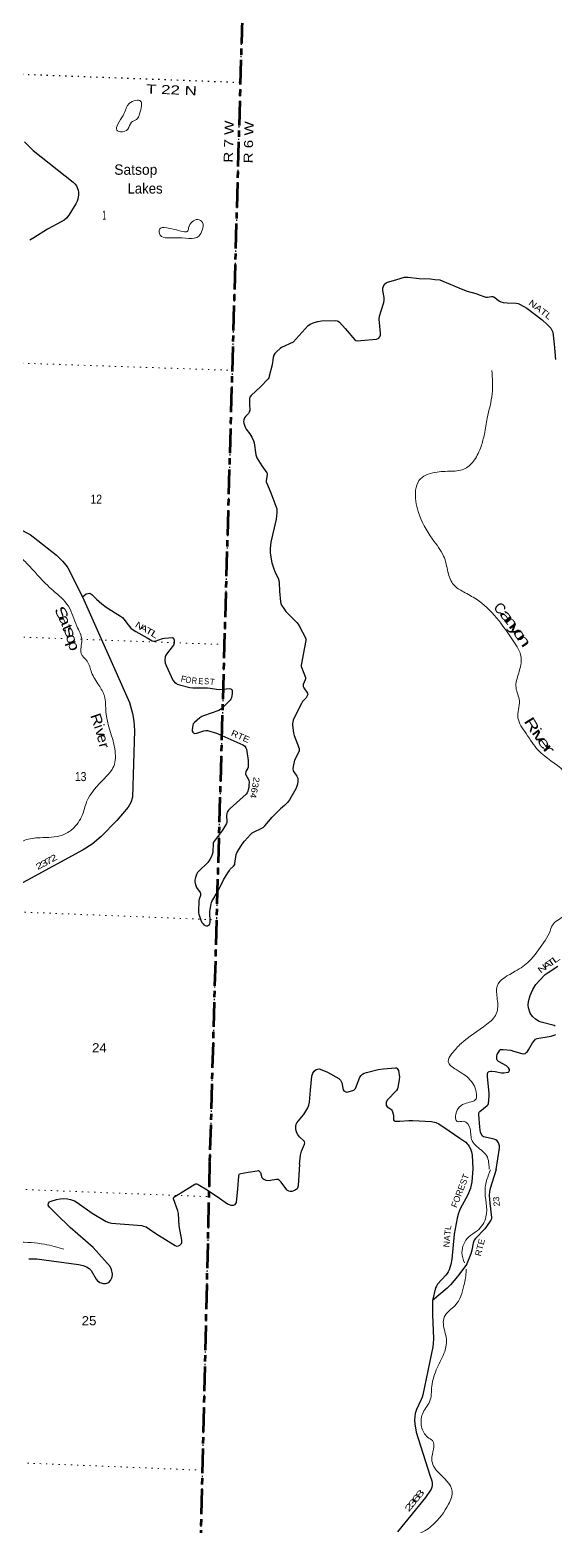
# Model space of a CAD drawing. Header units: feet. Extents: x -751810 to -497223, y -177792 to 12311.
# Drawn here: x -627416 to -617263, y -44297 to -15385 of the extents above; entities that cross this region are included whole.
import ezdxf
from ezdxf.enums import TextEntityAlignment as Align

# ---------------------------------------------------------------- set-up
doc = ezdxf.new("R2010")
doc.units = ezdxf.units.FT
doc.header["$LTSCALE"] = 80
doc.linetypes.add('DOTTED', pattern=[1.5, 0.3, -1.2])
doc.linetypes.add('LONG_DASH_SHORT_DASH', pattern=[9.9, 6, -1.2, 1.5, -1.2])
for name, color, linetype, lineweight in [('11', 7, 'LONG_DASH_SHORT_DASH', 60), ('29', 7, 'Continuous', 25), ('39', 7, 'Continuous', 13), ('6', 7, 'DOTTED', 25), ('7', 7, 'DOTTED', 13)]:
    doc.layers.add(name, color=color, linetype=linetype, lineweight=lineweight)
doc.layers.add('30', color=7, linetype='Continuous')
doc.layers.add('41', color=7, linetype='Continuous')

msp = doc.modelspace()

# ---------------------------------------------------------------- linework, layer by layer
at = {"layer": '11'}
msp.add_line((-622639.79, 8580.85), (-623941.58, -37252.36), dxfattribs=at)
msp.add_lwpolyline([(-623941.58, -37252.35), (-624964.48, -79968.9), (-623937.15, -79999.91)], dxfattribs=at)
at = {"layer": '29'}
for points in [[(-627519.66, -17549.53), (-627356.21, -17715.07), (-626578.93, -18325.46), (-626543.22, -18362.58), (-626517.53, -18400.15), (-626481.55, -18481.71), (-626476.03, -18518.8), (-626476.03, -18572.2), (-626491.84, -18655.25), (-626501.72, -18692.82), (-626526.81, -18747.51), (-626666.73, -18965.72), (-626710.21, -19021.09), (-626753.7, -19061.95), (-626809.02, -19096.23), (-627074.23, -19234.25), (-627340.45, -19401.57), (-627420.65, -19446.25)], [(-622325.12, -21417.92), (-622034.03, -21095.67), (-621986.03, -21063.79), (-621921.8, -21038.08), (-621849.67, -21018.31), (-621778.55, -21008.36), (-621505.82, -21000.51), (-621478.16, -21004.46), (-621459.28, -21010.64), (-621428.75, -21030.17), (-621320.74, -21156.14), (-621133.96, -21372.84), (-621113.56, -21388.1), (-621083.92, -21394.03), (-621021.91, -21387.74), (-620713.8, -21357.75), (-620686.71, -21348.55), (-620672.88, -21338.66), (-620653.12, -21314.94), (-620641.26, -21283.3), (-620638.27, -21241.79), (-620664.89, -20971.28), (-620659.05, -20915.49), (-620624.26, -20810.44), (-620577.04, -20652.49), (-620568.37, -20606.03), (-620569.13, -20555.6), (-620593.25, -20417.51), (-620592.85, -20377.62), (-620579.01, -20334.12), (-620553.32, -20294.57), (-620527.63, -20270.84), (-620499.97, -20258.98), (-620344.53, -20212.11), (-620241.59, -20183.99)], [(-620241.59, -20183.99), (-620175.88, -20166.04), (-620139.32, -20162.09), (-620106.16, -20162.32), (-619890.02, -20189.91), (-619669.32, -20197.64), (-619589.95, -20205.59), (-619491.14, -20217.46), (-619443.32, -20231.48), (-619082.12, -20386.74), (-618964.5, -20431.03), (-618793.5, -20480.17), (-618711.55, -20508.15), (-618638.47, -20538.15), (-618604.84, -20547.7), (-618567.29, -20549.68), (-618494.17, -20533.86), (-618469.72, -20536.53), (-618444.77, -20543.75), (-618339.71, -20627.85), (-618311.39, -20642.63), (-618269.89, -20652.51), (-618189.97, -20659.71), (-618013.42, -20666.29), (-617975.44, -20672.29), (-617935.92, -20688.11), (-617807.2, -20761.57), (-617510.21, -20987.13), (-617413.23, -21075.7), (-617344.06, -21150.84), (-617323.05, -21189.85), (-617308.49, -21227.96), (-617280.26, -21456.78), (-617252.36, -21753.3)], [(-622325.12, -21417.92), (-622549.29, -21523.54), (-622581.28, -21543.96), (-622645.13, -21596.71), (-622681.7, -21636.26), (-622702.16, -21669.96), (-622712.33, -21715.36), (-622735.92, -21859.79), (-622788.41, -22077.25), (-622800.27, -22104.94), (-622813.38, -22128.98), (-622960.84, -22280.53), (-623137.22, -22449.04), (-623161.49, -22483.2), (-623168.84, -22508.36), (-623172.29, -22627.35), (-623167.86, -22731.83), (-623179.04, -22769.58), (-623191.57, -22795.11), (-623248.88, -22852.46), (-623267.46, -22878.16), (-623282.48, -22921.67), (-623286.43, -22955.29), (-623282.48, -22986.93), (-623262.59, -23042.66), (-623248.88, -23073.94), (-623236.03, -23101.64), (-623165.02, -23188.89), (-623123.39, -23257.86), (-623091.77, -23325.1), (-623079.99, -23360.95), (-623048.37, -23596.14), (-623037.42, -23633.6), (-623029.51, -23653.37), (-622929.96, -23806.93), (-622836.25, -23945.06), (-622830.9, -23959.89), (-622826.95, -23979.67), (-622846.71, -24092.39), (-622846.71, -24120.07), (-622843.88, -24133.39), (-622761.36, -24331.46), (-622644.87, -24642.46), (-622640.2, -24665.87), (-622640.2, -24711.36), (-622656.71, -24840.73), (-622755.62, -25285.95), (-622768.66, -25405.48), (-622768.66, -25484.58), (-622759.16, -25574.6), (-622737.04, -25680.35), (-622708.9, -25780.07), (-622675.78, -25868.22), (-622618.47, -25976.98), (-622601.18, -26024.74), (-622594.75, -26069.93), (-622589.01, -26227.48), (-622575, -26438.27), (-622568.07, -26469.39), (-622552.26, -26503.01), (-622509.15, -26563.84), (-622468.4, -26624.96)], [(-627621.21, -25024.21), (-627412.56, -25136.48), (-627351.5, -25179.04), (-626902.29, -25537.24), (-626784.33, -25649.69), (-626717.14, -25732.75), (-626682.13, -25782.06), (-626399.72, -26338.85)], [(-626399.72, -26338.85), (-626326.8, -26284.46), (-626291.23, -26272.6), (-626259.89, -26271.36), (-626220.09, -26296.33), (-626131.64, -26388.1), (-626026.42, -26478.26), (-625939.82, -26540.15), (-625664.09, -26713.86), (-625626.24, -26741.26), (-625599.56, -26770.93), (-625518.77, -26883.06), (-625462.22, -26942.97), (-625420.72, -26976.58), (-625368.64, -27010.25), (-625150.11, -27130.73), (-625053.14, -27188.18), (-625021.52, -27196.09), (-624995.83, -27196.09), (-624851.57, -27142.7), (-624812.94, -27137.2), (-624661.85, -27126.88), (-624651.97, -27130.83), (-624642.35, -27140.47), (-624628.25, -27178.29), (-624626.28, -27235.64), (-624638.87, -27272.87), (-624710.14, -27362.72)], [(-626399.72, -26338.85), (-625493.41, -28383.28), (-625431.23, -28595), (-625407.87, -28744.48), (-625397.33, -28920.46), (-625432.14, -30209), (-625465.18, -30314.61), (-625516.2, -30403.88), (-625735.99, -30662.32), (-626037.09, -30973.33), (-626210.22, -31117.47), (-626387.34, -31229.27), (-628574.44, -32416.38)], [(-622468.4, -26624.96), (-622257.91, -26833.99), (-622232.06, -26865.64), (-622212.3, -26899.26), (-622081.88, -27148.35), (-622078.9, -27184.01), (-622104.72, -27319.64), (-622169.81, -27662.55), (-622169.81, -27684.3), (-622167.57, -27701.75), (-622089.76, -27901.83), (-622087.79, -27921.6), (-622091.89, -27941.55), (-622131.26, -28034.32), (-622133.64, -28070.38), (-622123.36, -28097.59), (-622051.01, -28204.43), (-622046.29, -28224.15), (-622054.19, -28251.84), (-622075.53, -28291.74), (-622145.09, -28362.57), (-622168.95, -28401.24), (-622325.9, -28714.56), (-622335.6, -28760.67), (-622338.74, -28785.76), (-622338.74, -28819.37), (-622318.98, -28965.7), (-622306.58, -29017.25), (-622211.29, -29273.55), (-622211.27, -29305.83), (-622210.29, -29319.67), (-622301.74, -29493.06), (-622329.84, -29616.29), (-622332.81, -29665.73), (-622328.85, -29701.32), (-622316.21, -29724.53), (-622254.75, -29804.14), (-622239.16, -29842.45), (-622237.95, -29903.02), (-622244.87, -29962.34), (-622253.76, -29997.94), (-622277.16, -30053.32), (-622399.56, -30266), (-622436.55, -30316.3), (-622494.85, -30369.7), (-622573.22, -30433.93)], [(-624710.14, -27362.72), (-624776.73, -27446.66), (-624789.32, -27468.99), (-624799.2, -27498.65), (-624805.13, -27563.91), (-624799.2, -27619.28), (-624784.98, -27667.05), (-624651.86, -27948.3), (-624619.37, -27987.1), (-624597.64, -28008.85), (-624591.71, -28010.83), (-624567.99, -28026.65), (-624523.18, -28043), (-624323.93, -28089.93), (-624265.21, -28096.06), (-623980.15, -28097.52), (-623934.61, -28103.77), (-623810.02, -28124.85), (-623750.83, -28127.5), (-623554.83, -28113.7), (-623529.49, -28119.59), (-623515.66, -28133.44), (-623507.75, -28151.23), (-623503.89, -28178.84), (-623505.78, -28210.56), (-623521.59, -28293.61), (-623529.49, -28315.37), (-623545.1, -28338.45), (-623712.29, -28507.19), (-623765.78, -28538.72), (-624058.13, -28637.7), (-624095.26, -28654.71), (-624131.25, -28677.25), (-624234.01, -28766.24), (-624259.7, -28795.9), (-624269.05, -28817.79), (-624281.44, -28912.58), (-624277.38, -28937.93), (-624267.61, -28958.06), (-624245.87, -28973.88), (-624226.11, -28981.79), (-624191.82, -28977.66), (-624054.18, -28926.42), (-624018.1, -28922.85), (-623983.03, -28924.44), (-623812.31, -28974.92), (-623762.69, -28993.66), (-623298.65, -29199.3), (-623268.63, -29221.07), (-623254.8, -29236.89), (-623238.99, -29258.64), (-623232.03, -29284.79), (-623198.02, -29499.98), (-623196.5, -29596.81), (-623198.97, -29630.42), (-623204.96, -29652.23), (-623241.95, -29717.43), (-623249.04, -29751.63), (-623249.36, -29767.86), (-623243.93, -29782.69), (-623191.02, -29867.03), (-623184.15, -29887.5), (-623180.69, -29915.19), (-623182.67, -29976.49), (-623186, -30023.51), (-623194.52, -30072.4), (-623202.43, -30094.15), (-623216.26, -30125.79), (-623236.67, -30152.87), (-623547.16, -30429.61)], [(-623544.13, -30426.91), (-623547.16, -30429.61), (-623575.43, -30460.99), (-623590.75, -30480.76), (-623601.12, -30501.53), (-623610.51, -30528.22), (-623614, -30564.67), (-623606.28, -30685.12), (-623608.04, -30699.28), (-623614.96, -30723.01), (-623691.72, -30847.89), (-623850.14, -31053.25), (-623864.46, -31079.96), (-623870.39, -31101.71), (-623873.85, -31126.42), (-623877.31, -31239.15), (-623880.56, -31271.33), (-623892.13, -31321.22), (-623911.89, -31371.64), (-623935.61, -31416.14), (-623974.76, -31472.03), (-624152.99, -31641.58), (-624173.29, -31668.72), (-624196.47, -31708.81), (-624216.23, -31764.18), (-624226.11, -31815.6), (-624226.61, -31846.26), (-624221.45, -31876.32), (-624207.83, -31921.41), (-624192.85, -31955.06), (-624126.81, -32054.89), (-624119.89, -32074.66), (-624117.42, -32092.46), (-624119.89, -32112.24), (-624142.12, -32179.47), (-624147.68, -32216.58), (-624158.43, -32418.76), (-624156.09, -32444.98), (-624150.52, -32473.14), (-624111.99, -32589.81), (-624091.44, -32632.69), (-624069.5, -32661.99), (-624051.71, -32679.79), (-624028.98, -32693.64), (-624004.36, -32698.52), (-623983.53, -32695.61), (-623962.78, -32686.71), (-623945.98, -32674.85), (-623937.36, -32659.7), (-623930.17, -32631.34), (-623938.8, -32421.08), (-623934.12, -32381.19), (-623912.39, -32272.42), (-623905.47, -32243.75), (-623896.89, -32225.4), (-623774.55, -32023.23), (-623672.01, -31806.66), (-623589.77, -31672.24), (-623560.17, -31628.35), (-623543.33, -31605.01), (-623479.1, -31543.71), (-623457.55, -31512.03), (-623452.42, -31490.31), (-623427.8, -31322.12), (-623416.85, -31286.63), (-623399.06, -31253.01), (-623315.53, -31121.77), (-623264.68, -31061.19), (-623155, -30930.67), (-623116.54, -30901.03), (-622907.97, -30794.23), (-622892.16, -30784.34), (-622873.01, -30765.35), (-622733.27, -30597.6), (-622573.22, -30433.93)], [(-617259.63, -34635.98), (-617278.98, -34623.92), (-617534.2, -34557.35), (-617570.77, -34544.14), (-617644.81, -34498.57), (-617701.77, -34447.31), (-617744.21, -34382.01), (-617775.82, -34279.28), (-617781.52, -34230.87), (-617776.18, -34159.34), (-617747.34, -34042.9), (-617696.08, -33928.98), (-617634.45, -33829.24), (-617553.68, -33738.17), (-617454.46, -33640.03), (-617394.19, -33598.62), (-617210.97, -33478.46)], [(-617974.98, -35144.57), (-617908.59, -35165.22), (-617874.78, -35168.55), (-617844.88, -35161.43), (-617819.25, -35147.19), (-617794.98, -35124.2), (-617775.11, -35094.5), (-617697.94, -34956.83), (-617664.04, -34910.81), (-617639.83, -34889.45), (-617611.38, -34877.13), (-617575.75, -34869.52), (-617417.66, -34844.18), (-617342.22, -34828.22), (-617278.14, -34812.56), (-617248.23, -34798.32)], [(-618402.6, -37404.38), (-618339.01, -36992.82), (-618339.72, -36946.39), (-618356.81, -36892.28), (-618385.29, -36852.41), (-618408.08, -36832.47), (-618440.7, -36822.3), (-618644.46, -36775.52), (-618667.24, -36761.28), (-618675.74, -36752.24), (-618704.26, -36692.92), (-618719.41, -36589.22), (-618738.44, -36342.63), (-618738.44, -36314.15), (-618732.03, -36297.77), (-618721, -36285.39), (-618575.17, -36169.25), (-618559.73, -36149.68), (-618552.61, -36129.74), (-618536.95, -35987.34), (-618536.56, -35936.41), (-618571.61, -35607.72), (-618571.83, -35563.71), (-618560.44, -35532.38), (-618551.18, -35521.7), (-618536.88, -35514.68), (-618506.33, -35506.75), (-618484.26, -35506.04), (-618420.37, -35513.71), (-618296.56, -35538.9), (-618256.36, -35537.95), (-618173.12, -35526.69), (-618158.17, -35518.86), (-618151.11, -35508.7), (-618144.64, -35489.66), (-618144.64, -35472.58), (-618164.58, -35441.25), (-618180.78, -35419.99), (-618203.73, -35400.67), (-618358.68, -35317.44), (-618371.76, -35306.68), (-618381.37, -35291.37), (-618387.43, -35273.93), (-618391.88, -35249.61), (-618392.05, -35228.72), (-618389.13, -35208.54), (-618381.73, -35187.07), (-618329.04, -35098.78), (-618318.61, -35088.86), (-618308.46, -35085.58), (-618283.48, -35084.54), (-618266.74, -35084.9), (-618121.14, -35101.63), (-618102.27, -35105.55), (-618083.81, -35110.71), (-617974.98, -35144.57)], [(-622201.38, -37300.26), (-622184.82, -37130.94), (-622164.58, -37051.79), (-622106.57, -36917.11), (-622100.36, -36887.66), (-622109.25, -36865.91), (-622202.97, -36772.71), (-622240.67, -36725.51), (-622262.41, -36680.02), (-622277.35, -36630.87), (-622278.22, -36573.24), (-622268.33, -36527.76), (-622255.74, -36503.52), (-622128.98, -36350.91), (-622102.33, -36314.19), (-622042.06, -36213.35), (-622025.26, -36161.93), (-622009.71, -36106.17), (-621993.23, -35874.76), (-621963.65, -35605.71), (-621945.23, -35546.94), (-621919.54, -35507.39), (-621881.99, -35473.77), (-621853.29, -35464.66), (-621826.66, -35463.88), (-621802.94, -35467.84), (-621664.13, -35523.53), (-621444.59, -35645.15), (-621413.63, -35679.43), (-621386.66, -35728.59), (-621358.3, -35865.31), (-621344.78, -35883.58), (-621306.92, -35906.84), (-621287.16, -35910.79), (-621263.11, -35907.68), (-621154.75, -35871.24), (-621133.01, -35855.42), (-621122.74, -35843.36), (-621036.19, -35619.76), (-621014.44, -35590.44), (-620984.8, -35566.71), (-620951.21, -35544.96), (-620907.14, -35529.17), (-620686.78, -35476.92), (-620588.57, -35461.91), (-620348.34, -35439.73), (-620329.69, -35444.11), (-620315.86, -35455.97), (-620293.65, -35495.11), (-620272.38, -35620.1), (-620278.47, -35671.39), (-620302.03, -35813.9), (-620311.91, -35849.49), (-620330.51, -35881.89), (-620512.4, -36067.05), (-620532, -36113.67), (-620532, -36143.74), (-620529, -36164.8), (-620511.88, -36192.98), (-620444.86, -36233.97), (-620427.14, -36251.14), (-620414.81, -36273.07), (-620389.89, -36356.03), (-620384.76, -36444.51), (-620374.83, -36464.35), (-620363.72, -36474.59), (-620266.51, -36469.16), (-620093.27, -36459.55), (-620013.14, -36457.74), (-619651.53, -36477.6), (-619568.33, -36495.26), (-619513.29, -36522.71), (-619313.89, -36661.75), (-619106.94, -36803.02), (-618986.21, -36878.04), (-618960.37, -36907.69), (-618940.64, -36932.15), (-618924.52, -36959.65), (-618900.27, -37003.94), (-618877.99, -37063.16), (-618869.04, -37130.97), (-618852.11, -37392.1)], [(-625041.79, -38606.28), (-624930.78, -38674.18), (-624606.29, -38877.12), (-624576.59, -38886.39), (-624546.72, -38884.09), (-624519.14, -38870.3), (-624503.05, -38854.2), (-624484.66, -38835.81), (-624477.77, -38817.42), (-624480.17, -38773.17), (-624530.8, -38493.19), (-624544.42, -38258.72), (-624555, -38204.07), (-624643.48, -37972.89), (-624643.23, -37959.83), (-624631.74, -37943.73), (-624466.09, -37838.6), (-624224.98, -37688.52), (-624206.59, -37683.93), (-624187.61, -37685.63), (-624160.63, -37695.42), (-623992.54, -37796.19), (-623749.08, -37960.41), (-623594.14, -38069.65), (-623553.93, -38090.88), (-623533.25, -38095.48), (-623503.38, -38097.78), (-623480.39, -38093.18), (-623445.92, -38079.38), (-623433.19, -38062.96), (-623420.64, -38044.9), (-623397.34, -37779.83), (-623379.28, -37536.78), (-623371.79, -37504.37), (-623363.19, -37493.1), (-623335.61, -37483.9), (-623195.42, -37458.14), (-623020.78, -37428.72), (-623000.09, -37426.42), (-622981.75, -37437.17), (-622961.02, -37463.21), (-622929.7, -37559.03), (-622915.06, -37578.17), (-622892.08, -37594.26), (-622853.09, -37609.61), (-622770.87, -37616.81)], [(-622201.38, -37300.26), (-622231.03, -37724.7), (-622240.58, -37764.4), (-622249.77, -37778.19), (-622268.16, -37794.29), (-622301.24, -37813.49), (-622332.51, -37824.18), (-622353.19, -37828.78), (-622387.66, -37828.78), (-622411.93, -37825.09), (-622435.92, -37812.68), (-622452.01, -37801.19), (-622558.73, -37653.19), (-622594.49, -37614.95), (-622619.77, -37598.86), (-622651.9, -37598.92), (-622770.87, -37616.81)], [(-618852.11, -37392.1), (-618870.26, -37644.57), (-618899.14, -37768.99), (-618948.11, -37897.83), (-619096.78, -38169.04), (-619128.56, -38251.21), (-619156.53, -38343.78), (-619213.78, -38656.89), (-619256.54, -39139.81), (-619280.63, -39245.05), (-619299.02, -39300.23), (-619312.81, -39346.22), (-619331.19, -39383), (-619349.57, -39415.19), (-619373.71, -39446.41), (-619533.42, -39622.12), (-619558.7, -39661.2), (-619573.94, -39694.95), (-619634.54, -39939.4)], [(-618402.6, -37404.38), (-618519.96, -37775.88), (-618532.99, -37828.72), (-618538.35, -37909.23), (-618524.02, -38059.81), (-618491.94, -38335.58), (-618494.68, -38359.87), (-618503.87, -38385.16), (-618591.2, -38507.02), (-618623.19, -38551.52), (-618800.33, -38739.23), (-618824.84, -38773.93), (-618846.29, -38826.6), (-618873.23, -38965.6), (-618892.25, -39033.53), (-618954.57, -39194.69), (-618970.39, -39231.26), (-618988.77, -39263.45), (-619151.4, -39471.41), (-619285.23, -39635.91), (-619351.18, -39699.88), (-619634.54, -39939.4)], [(-627440.02, -39132.39), (-627283, -39135.02), (-626477.08, -39241.75), (-626387.49, -39261.14), (-626323.14, -39288.73), (-626267.99, -39316.32), (-626229.9, -39356.04), (-626134.7, -39523.24), (-626107.12, -39560.03), (-626063.17, -39589.8), (-625996.81, -39606.02), (-625950.85, -39606.02), (-625891.1, -39587.62), (-625856.84, -39548.57), (-625826.75, -39486.46), (-625822.16, -39426.68), (-625835.94, -39339.31), (-625863.67, -39280.05), (-626196.63, -38914.65), (-626639.33, -38527.6), (-626911.45, -38262.33), (-627037.85, -38134.55), (-627063.13, -38093.17), (-627059.15, -38059.23), (-627035.56, -38033.39), (-627003.38, -38015), (-626901.89, -37984.34), (-626831.03, -37971.31), (-626766.68, -37969.01), (-626688.54, -37973.61), (-626628.79, -37987.41), (-626551.35, -38013.94), (-626504.7, -38042.59), (-626209.97, -38251.48), (-625939.36, -38408.16), (-625892.61, -38428.15), (-625835.94, -38440.35), (-625252.23, -38488.63), (-625218.03, -38498.5), (-625171.79, -38516.22), (-625041.79, -38606.28)], [(-619634.54, -39939.4), (-619631.44, -40209.66), (-619616.16, -40677.43), (-619619.6, -40766.07), (-619625.35, -40833.77), (-619818.39, -41762.64), (-619829.88, -41804.02), (-619850.28, -41851.17), (-619942.49, -42045.43), (-619956.28, -42079.92), (-619967.77, -42123.6), (-619974.05, -42183.72), (-619979.26, -42252.36), (-619976.96, -42323.63), (-619946.51, -42483.48), (-619682.8, -43312.27), (-619648.33, -43420.33), (-619640.87, -43466.02), (-619639.13, -43512.3), (-619643.73, -43544.49), (-619662.12, -43585.87), (-619765.41, -43742.34), (-620307.89, -44406.68)]]:
    msp.add_lwpolyline(points, dxfattribs=at)
at = {"layer": '39'}
for points in [[(-625586.72, -16980.92), (-625498.98, -16808.98), (-625365.41, -16747.79), (-625277.17, -16759.39), (-625260.53, -16844.76), (-625295.52, -17008.73), (-625354.35, -17115.27), (-625453.38, -17169.79), (-625521.26, -17300.17), (-625666.57, -17352.82), (-625737.79, -17319.72), (-625717.04, -17207.61), (-625613.2, -17036.32), (-625586.72, -16980.92)], [(-624346.44, -19416.43), (-624150.97, -19369.82), (-624087.7, -19253.37), (-624081.55, -19104.38), (-624171.9, -19046.31), (-624280.74, -19094.38), (-624348.12, -19212.68), (-624373.17, -19282.26), (-624447.81, -19283.3), (-624625.45, -19239.87), (-624819.62, -19205.87), (-624890.48, -19213.11), (-624912.91, -19317.08), (-624611.97, -19401.75), (-624346.44, -19416.43)], [(-618485.21, -21964.75), (-618479.89, -22418.76), (-618573.72, -22885.72), (-618630.15, -23194.54), (-618694.34, -23432.51), (-618825.88, -23696.56), (-618998.47, -23860.46), (-619266.15, -23912.39), (-619585.24, -23934.44), (-619894.64, -24091.93), (-619959.2, -24279.47), (-619908.21, -24692.58), (-619635.4, -25223.73), (-619418.4, -25551.4), (-619333.73, -25858.69), (-619223, -26108.31), (-619035.99, -26243.4), (-618784.76, -26386.59), (-618071.56, -27192.06), (-617920.53, -27503.49), (-617966.9, -27812.63), (-618018.51, -28097.4), (-617954.14, -28347.56), (-617981.1, -28679.5), (-617823.7, -28981.05), (-617586.51, -29307.35), (-617097.87, -29708.26), (-616925.57, -29923.56), (-616696.08, -30176.99), (-616541.35, -30498.63), (-616541.12, -30861.7), (-616478.26, -31158.2), (-616592.11, -31374.41), (-616661.45, -31646.51), (-616737.76, -31823.58), (-616980.19, -32213.17), (-617063.15, -32470.71), (-617297.05, -32660.88), (-617379.66, -32845.82), (-617486.23, -33023.93), (-617761.76, -33378.17), (-618032.16, -33575.24), (-618382.07, -33862.55), (-618380.17, -34112.72), (-618399.57, -34398.52), (-618583.48, -34600.38), (-619079.14, -34969.75), (-619256.88, -35167.78), (-619328.31, -35318.78), (-619176.24, -35474.93), (-618908.6, -35671.1), (-618782.82, -35953.48), (-618791.62, -36037.91), (-619014.45, -36135.66), (-619185.52, -36376.25), (-619158.62, -36477.97), (-619035.57, -36473.84), (-618907.45, -36623.18), (-618866.58, -36852.41), (-618775.53, -36964.25), (-618572.57, -37166.41), (-618544.58, -37296.4), (-618537.87, -37399.48)], [(-629159.21, -23749.21), (-629177.26, -23818.78), (-629117.94, -24091.4), (-628941.66, -24402.29), (-628346.36, -24741.47), (-627922.74, -24980.3), (-627727.05, -25270.49), (-627618.92, -25532.96), (-627427.96, -25742.29), (-627252.6, -25938.9), (-626965.75, -26218.63), (-626671.84, -26522.84), (-626510.25, -26906.44), (-626412.6, -27178.58), (-626425.16, -27434.2), (-626310.45, -27586.02), (-626224.49, -27799.21), (-626083.58, -28048.88), (-625977.07, -28252.81), (-625947.51, -28562.55), (-625775.46, -29279.33), (-625795.28, -29613.31), (-625974.33, -29848.14), (-626319.67, -30302.17), (-626407.12, -30564.87), (-626589.17, -30823.77), (-626787.63, -30942.86), (-627221.2, -30994.04), (-627517.64, -31044.67), (-627921.52, -31304.76), (-628166.42, -31474.43), (-628159.47, -31648.15), (-628286.64, -31798.33), (-628446.23, -31806.05), (-628662.27, -32009.14), (-628781.85, -32245.89), (-628901.29, -32307.84), (-629048.39, -32425.23), (-629172.97, -32317.38)], [(-618511.41, -37414.18), (-618616.68, -37787.16), (-618599.14, -38322.51), (-618770.2, -38590.18), (-618932.49, -38708.66), (-619063.33, -39011.49), (-619014.29, -39211.87)], [(-626757.47, -38944.52), (-627135.65, -38851.42), (-627656.81, -38806.38), (-628420.98, -38888.47), (-628751.79, -38977.16), (-628992.28, -38999.49), (-629277.7, -39379.68), (-629682.03, -39506.89), (-629995.41, -39708.93), (-630083.68, -39932.74)], [(-618984.49, -39334.47), (-618984.28, -39353.18), (-619025.15, -39644.68), (-619194.35, -40032.93), (-619407.24, -40259.34), (-619423.42, -40390.04), (-619365.75, -40685.07), (-619397.68, -40920.29), (-619541.58, -41236.4), (-619645.89, -41593.41), (-619688.94, -41894.95), (-619829.6, -42134.56), (-619843.52, -42376.1), (-619728.01, -42577.32), (-619632.51, -42645.27), (-619646.39, -43009.71), (-619529.48, -43249.23), (-619251.71, -43622.17), (-619322.09, -43870.91), (-619628.35, -44273.18), (-619894.62, -44440.34), (-620109.57, -44543.83), (-620137.82, -44674.35), (-620108.67, -44991.09), (-620162.83, -45232.02), (-620281.12, -45582.78), (-620345.45, -45956.52), (-620450.27, -46093.92), (-620686.32, -46132.61), (-620879.17, -46238.45), (-620876.23, -46431.9), (-620868.33, -46567.01), (-620932.61, -46811.81), (-620943.2, -46970.8), (-621101.98, -47085.22), (-621300.11, -47269.55), (-621484.57, -47605.19), (-621753.72, -47826.7), (-622041.5, -48080.17), (-622345.03, -48438.16), (-622334.07, -48633.75), (-622366.89, -48798.45), (-622516.93, -48995.6), (-622690.07, -49252.84), (-622770.44, -49415.55), (-622752.89, -49551.58), (-622627.85, -49892.44), (-622616.09, -50037.67), (-622783.03, -50284.93), (-622822.78, -50505.93), (-622759, -50921.93), (-622648.97, -51213.73), (-622458.84, -51404), (-622301.05, -51603.86), (-622220.92, -51752.16), (-622216.59, -52110.83), (-622239.81, -52430.8), (-622108.47, -52648.39), (-622016.86, -52960.05), (-621995.98, -53051.65)]]:
    msp.add_spline(points, degree=3, dxfattribs=at)
at = {"layer": '6'}
for points in [[(-622638.73, 8581.56), (-623351.19, -16408.2), (-623502.99, -21906.23), (-623656.49, -27250.52), (-623807.18, -32547.43), (-623941.58, -37252.36)], [(-623351.07, -16404.08), (-628651.29, -16207.09), (-633958.29, -16013.86), (-639183.57, -15843.67), (-639682.1, -15829.7)], [(-623941.58, -37252.35), (-623958.34, -37921.49), (-624082.86, -43204.96), (-624207.41, -48310.39), (-624212.99, -48513.55), (-624330.56, -53457.02), (-624336.9, -53829.01), (-624470.09, -59388.35), (-624585.46, -64003.8), (-624705.21, -69322.76), (-624838.78, -74655.77), (-624964.48, -79968.9)]]:
    msp.add_lwpolyline(points, dxfattribs=at)
at = {"layer": '7'}
for p, q in [((-623656.8, -27261.31), (-626486.28, -27158.29)), ((-628597.18, -32391.22), (-623808.1, -32581.99))]:
    msp.add_line(p, q, dxfattribs=at)
for points in [[(-639351.86, -21448.12), (-634112, -21604.72), (-628770.3, -21785.07), (-623504.31, -21962.78)], [(-626793.06, -27147.12), (-628943.11, -27068.83), (-634261.69, -26917.52), (-639510.18, -26776.75)], [(-639731.7, -37432.97), (-634487.27, -37561.28), (-629171.29, -37729.45), (-623958.59, -37931.31)], [(-624083.16, -43217.5), (-629308.89, -43004.84), (-634664, -42876.09), (-640004.43, -42715.51)]]:
    msp.add_lwpolyline(points, dxfattribs=at)

# ---------------------------------------------------------------- texts
at = {"layer": '30'}
for s, rotation, width, p in [('NATL', 322.784, 1.25, (-617787.52, -20683.14)), ('RTE', 336.099, 1.15, (-623539.17, -29016.15)), ('2364', 259.711, 1.15, (-623088.86, -29815.22)), ('FOREST', 68.856, 1.05, (-619166.76, -38155.91)), ('23', 96.635, 1.05, (-618328.54, -38111.01)), ('NATL', 84.94, 1.05, (-619306.95, -38915.47)), ('RTE', 75.859, 1.05, (-618699.5, -39089.8))]:
    msp.add_text(s, height=120, rotation=rotation, dxfattribs=dict(at, width=width)).set_placement(p)
for s, rotation, width, p in [('N', 327.117, 1.3, (-625331.71, -26950.77)), ('A', 331.131, 1.35, (-625239.14, -27001.71)), ('T', 331.131, 1.5, (-625135.67, -27058.76)), ('L', 329.355, 1.55, (-625034.12, -27118.09)), ('O', 349.746, 0.8, (-624362.18, -28004.23)), ('R', 354.707, 0.75, (-624241.98, -28018.67)), ('E', 356.707, 0.75, (-624115.12, -28027.22)), ('S', 358.707, 0.7, (-624001.36, -28030.31)), ('T', 354.397, 0.95, (-623898.17, -28042.7)), ('2', 28.492, 1.5, (-627207.55, -31588.72)), ('3', 28.492, 1.5, (-627112, -31540.81)), ('7', 28.492, 1.5, (-627024.37, -31492.91)), ('2', 28.492, 1.5, (-626932.76, -31441.05)), ('N', 37.686, 1.45, (-617475.52, -33571.95)), ('A', 34.258, 1.5, (-617387.43, -33508.24)), ('T', 35.258, 1.7, (-617303.29, -33452.78)), ('L', 35.311, 1.7, (-617213.35, -33386.91)), ('8', 50.766, 1.85, (-619831.78, -43712.93)), ('2', 50.766, 1.85, (-620041.65, -43969.95)), ('3', 50.766, 1.85, (-619972.89, -43885.74)), ('6', 50.766, 1.9, (-619902.03, -43798.98))]:
    msp.add_text(s, height=120, rotation=rotation, dxfattribs=dict(at, width=width)).set_placement(p, align=Align.CENTER)
msp.add_text('F', height=120, rotation=346.746, dxfattribs=at).set_placement((-624461.08, -27984.9), align=Align.CENTER)
at = {"layer": '41'}
msp.add_text('Satsop', height=200, dxfattribs=at).set_placement((-625785.55, -18184.57))
at = {"layer": '41', "width": 0.95}
msp.add_text('Lakes', height=200, dxfattribs=at).set_placement((-625528.98, -18547.47))
at = {"layer": '41'}
for s, rotation, width, p in [('S', 299.352, 1.5, (-626889.17, -26704.47)), ('a', 293.545, 1.4, (-626831.52, -26827.24)), ('t', 293.607, 1.2, (-626780.65, -26967.76)), ('a', 308.84, 1.9, (-618269.39, -26777.53)), ('n', 306.643, 1.8, (-618190.79, -26882.72)), ('y', 306.643, 1.85, (-618095.51, -27017.45)), ('s', 293.607, 1.55, (-626732.58, -27058.39)), ('o', 290.537, 1.2, (-626699.12, -27184.78)), ('o', 305.282, 1.65, (-618025.25, -27119.01)), ('n', 304.969, 1.75, (-617944.54, -27234.09)), ('p', 288.937, 1.3, (-626661.2, -27312.08)), ('R', 288.864, 1.2, (-626215.23, -28740.45)), ('v', 288.193, 1.2, (-626136.69, -28989.03)), ('R', 301.975, 1.5, (-617797.31, -28864.18)), ('i', 305.765, 1.5, (-617697.66, -29005.35)), ('e', 285.821, 1.1, (-626105.43, -29102.19)), ('r', 283.681, 1.15, (-626073.29, -29233.37)), ('v', 302.765, 1.7, (-617640.58, -29094.98)), ('e', 306.953, 1.7, (-617551.38, -29218.25)), ('r', 309.026, 2, (-617458.35, -29340.65))]:
    msp.add_text(s, height=200, rotation=rotation, dxfattribs=dict(at, width=width)).set_placement(p, align=Align.CENTER)
for s, rotation, p in [('C', 311.851, (-618403.9, -26626.57)), ('i', 288.864, (-626171.96, -28875.46))]:
    msp.add_text(s, height=200, rotation=rotation, dxfattribs=at).set_placement(p, align=Align.CENTER)
at = {"layer": '6'}
for s, rotation, width, p in [('T 22 N', 357.872, 1.4, (-625173.68, -16611.53)), ('R 7 W', 88.367, 1.25, (-623496.65, -17952.58)), ('R 6 W', 88.367, 1.25, (-623112.84, -17965.87))]:
    msp.add_text(s, height=175, rotation=rotation, dxfattribs=dict(at, width=width)).set_placement(p)
at = {"layer": '7'}
for s, width, p in [('1', 0.4, (-626013.46, -19049.89)), ('12', 0.85, (-626244.03, -24539.57)), ('13', 0.85, (-626545.69, -29900.7)), ('24', 1.1, (-626215.77, -35140.69)), ('25', 1.1, (-626416.3, -40415.26))]:
    msp.add_text(s, height=175, dxfattribs=dict(at, width=width)).set_placement(p)

doc.saveas('drawing.dxf')
